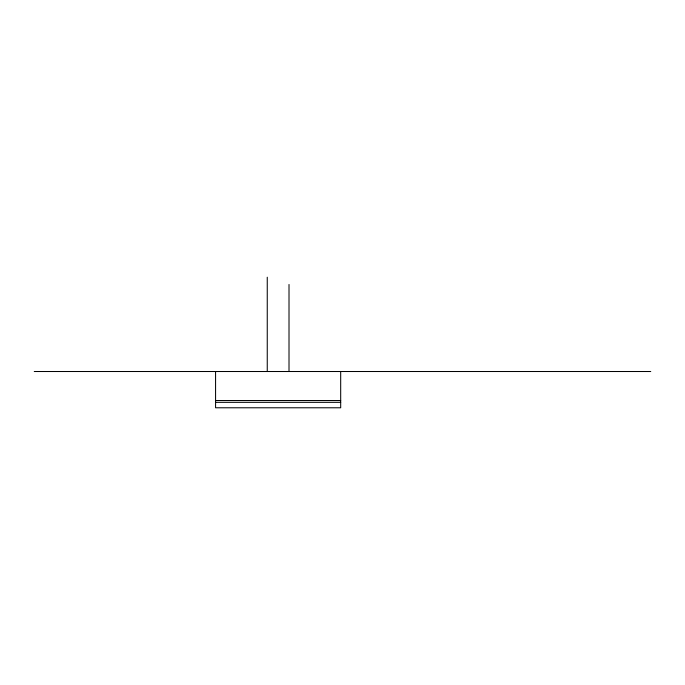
<?xml version="1.0" encoding="UTF-8"?>
<svg xmlns="http://www.w3.org/2000/svg" width="685" height="685" viewBox="0 0 685 685"><rect width="100%" height="100%" fill="white"/><g stroke="black" fill="none" stroke-linecap="round" stroke-linejoin="round"><path stroke-width="1.03" d="M34.25 371.51L650.75 371.51M215.569 400.519L340.685 400.519M215.569 402.335L340.685 402.335M340.685 371.51L340.685 407.78L215.569 407.78L215.569 371.51M289.01 284.481L289.01 371.51M267.253 277.219L267.253 371.51"/></g></svg>
